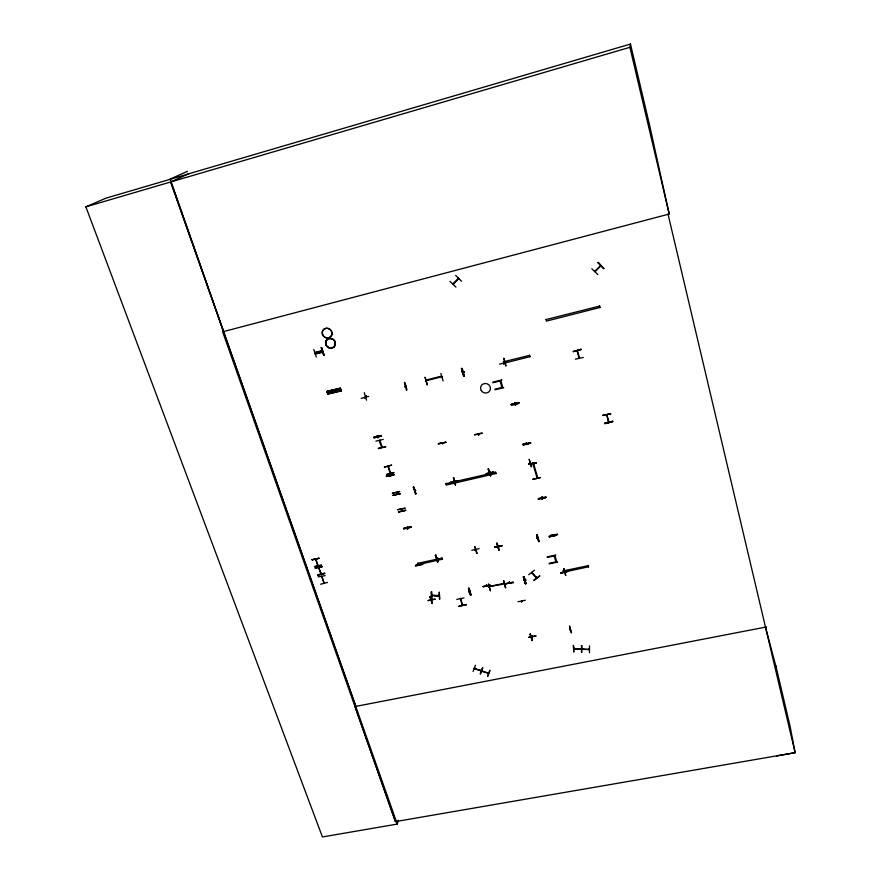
<?xml version="1.0" encoding="UTF-8"?>
<svg xmlns="http://www.w3.org/2000/svg" width="881" height="881" viewBox="0 0 881 881"><rect width="100%" height="100%" fill="white"/><g stroke="black" fill="none" stroke-linecap="round" stroke-linejoin="round"><path stroke-width="1.32" d="M573.454 645.388L573.773 652.116L573.421 645.41M574.005 648.251L573.806 648.658M466.148 605.06L466.093 604.498L458.968 606.469M580.678 649.209L580.711 648.526M581.79 652.403L581.46 645.542M581.427 652.436L581.923 645.553M581.912 648.647L581.889 648.989M589.323 648.879L589.29 649.594L581.967 648.989M589.466 652.733L589.51 645.861M458.869 606.161L466.071 604.751M450.202 482.259L457.646 480.63L450.268 482.788M435.082 599.146L427.902 600.6L435.049 599.146M322.666 351.937L315.277 353.699M386.726 474.231L394.038 472.502L386.77 474.705M612.636 421.261C605.555 424.521 598.375 424.091 612.636 421.283M318.349 352.202L319.186 352.554M610.709 413.751L602.714 415.314L610.698 413.839M608.837 421.856L606.921 414.555M393.774 474.275L386.451 475.927M608.485 422.23L606.668 414.698M588.794 648.857L588.607 649.264M582.616 649.275L582.605 648.603M582.726 649.253L582.682 648.68M381.264 435.776L373.852 437.405L381.275 435.467M563.267 570.646L563.609 572.243L588.585 566.758M581.24 648.548L581.196 649.264L581.394 648.625M588.552 567.023L588.211 565.426M573.839 648.317L573.96 648.934M574.522 648.273L574.489 648.989M571.328 632.833L569.511 626.006L571.395 632.635M390.459 475.74L390.944 475.476M569.666 629.21L570.304 629.728L570.238 629.023M327.512 582.44L320.64 584.235M395.899 492.6L396.241 492.556M569.721 629.122L569.787 629.827L570.194 629.364M396.373 494.274L396.946 494.164M396.813 494.472L396.56 493.955M401.196 509.229L401.758 509.108M402.199 511.101L401.945 510.606M442.515 377.002L441.998 376.958M407.055 527.356L407.496 526.959M324.682 573.278L317.612 574.908L324.671 573.234M462.437 371.727L462.184 372.421L462.162 371.782M462.569 372.057L462.536 371.782M546.066 319.418L546.44 321.102L600.038 307.458M565.668 575.491L563.807 568.465L565.69 575.315M564.28 571.075L564.787 571.879M564.556 571.637L564.016 572.408L564.126 571.67M600.016 307.623L599.642 305.927M470.002 591.647L470.025 591.096M603.903 268.573L597.968 262.692M564.082 572.364L564.027 571.703M564.016 571.13L564.203 572.11M560.624 572.661L568.091 571.152L560.701 573.223L568.08 571.362M504.934 583.718L504.549 584.169M600.71 265.522L594.829 271.183M595.104 271.645L600.919 265.721M600.148 266.227L600.501 266.26M597.814 274.564L591.801 268.782M532.201 463.252L532.752 463.142M557.552 534.382L549.92 535.571L557.585 534.216M583.288 357.422L575.337 359.206M321.4 573.663L320.97 574.181L321.136 573.146M323.944 582.704L321.719 576.218M554.138 535.769L553.709 534.91M553.962 534.855L554.182 535.472M552.772 535.042L552.607 535.945M552.993 535.571L552.905 535.086M535.901 636.038L528.611 637.37L535.912 635.818M581.229 349.669L573.256 351.629L581.108 349.239M532.267 640.542L529.999 634.078L532.322 640.399M579.467 357.917L577.418 350.407M380.085 440.632C377.817 439.112 382.013 447.79 381.814 447.085M532.289 573.091C530.968 571.461 532.212 574.401 532.289 572.65M531.595 637.084L531.507 636.754M532.113 636.699L531.937 635.73M531.959 637.029L532.058 636.236M532.421 636.17L531.981 635.697M532.146 636.291L532.058 637.359L531.452 637.128M556.616 535.141L549.083 536.87L556.583 535.263M381.605 446.502L381.781 447.096M536.782 577.451L536.474 578.057L536.43 577.077M531.937 572.276L536.771 577.925L536.21 577.33M388.036 466.236L388.08 467.128L388.51 466.732M539.833 576.097L534.084 580.469M765.501 627.129L775.985 666.609L775.864 665.915L790.004 725.922L795.125 752.671L395.613 821.577L222.651 331.829L669.197 214.017L629.904 47.31L630.477 44.05L188.358 173.909L170.65 181.993L397.276 824.076L322.424 836.95L85.875 206.848L106.072 198.126L188.038 174.053M538.765 541.639L536.793 534.69L538.831 541.463M534.47 570.194L528.71 574.72M546.055 496.84L538.478 498.492M537.795 538.005L537.201 538.159M411.042 526.992L403.74 528.424L411.042 527.025M407.429 528.831L407.694 528.699M525.307 600.258L517.995 601.723M537.102 537.817L537.058 538.445L537.685 538.005M536.826 534.514L538.831 541.595M542.333 496.972L542.068 497.666L542.311 497.016M525.99 583.718L524.096 576.802L525.638 583.817M542.454 499.031L542.255 498.128M523.975 576.978L526.067 583.574M542.322 498.536L542.112 499.241M525.318 580.172L525.913 580.315L525.164 580.183M521.783 601.249L521.673 601.965L521.816 600.853M525.208 583.563L523.259 576.615L525.241 583.387M525.88 579.852L525.263 580.524L525.219 579.83M542.002 497.082L542.101 497.633L542.068 497.027M542.101 499.164L541.991 498.183M524.14 579.687L523.931 580.436L523.887 579.742M524.239 579.742L524.118 580.006M453.715 481.213L453.836 480.916M478.24 434.399L478.812 434.575M475.388 549.711L475.751 550.218L474.969 550.383M513.249 582.649L513.183 582.099L505.848 583.596M515.484 404.963L514.989 404.203M486.257 585.369L486.808 585.755M536.375 462.866L528.721 464.276M405.304 386.814L404.797 386.341M498.888 547.255L498.624 546.517M509.174 582.066L509.339 583.046L509.427 582.022M509.559 582.055L509.603 582.903M488.735 672.897L488.603 673.602L488.052 672.842M488.151 672.765L487.92 673.304M487.6 676.509L489.946 670.232L487.645 676.3M503.613 580.733L505.584 587.649L503.613 580.733M532.587 462.866L532.587 463.164M532.642 462.899L532.531 463.131M531.595 466.666L529.239 459.386M504.989 583.784L504.615 584.114M532.322 462.932L532.267 463.197M414.797 490.288L415.689 490.354L414.951 490.519L415.05 489.913M482.865 667.798L480.475 674.02M530.021 462.734L529.437 463.461L530.208 463.285M482.381 671.454L482.513 670.749M530.197 462.767L529.294 463.219L530.032 463.032M482.458 667.82L480.2 673.734M536.375 462.833L528.721 464.232M481.246 670.309L481.114 671.014L480.663 670.177M529.492 462.844L529.591 463.208M481.863 670.595L481.819 671.267L488.779 673.359M481.929 670.617L482.436 671.102M531.177 466.776L529.195 459.386M530.78 443.154L523.116 444.971L530.725 443.011M436.833 558.62L437.637 558.136M481.114 670.97L474.22 668.602L475.134 668.371M522.587 444.531L530.351 443.165L522.565 444.498L530.274 442.614M431.965 599.664L431.811 599.41M473.086 671.432L475.432 665.21M474.352 668.646L474.374 667.996M474.33 668.679L474.551 667.985M474.947 668.503L475.035 668.161M526.816 443.969L527.179 444.123M526.871 443.87L526.915 444.498L527.146 443.804M527.19 444.476L527.245 443.87M526.353 442.603L526.596 443.187M490.387 590.821L488.393 583.927L490.431 590.644M490.398 585.513L483.008 586.68L490.398 585.568M490.332 471.809L489.682 472.029M498.877 546.683L498.294 546.561M498.084 546.892L498.448 546.275M498.778 546.738L498.855 546.231M489.065 587.032L489.407 587.583M489.054 587.44L489.252 587.33M475.927 549.898L474.936 549.898M498.217 546.859L498.194 546.22M469.496 591.558L468.681 592.032L469.43 591.823M486.609 584.94L486.521 585.964M486.356 584.984L486.4 585.843M496.994 543.148L499.031 550.185L496.598 543.379M470.542 595.325L468.505 588.629L470.641 595.149M468.956 588.012L471.049 594.686M470.08 591.008L470.366 591.569M469.485 591.867L468.901 591.614M479.187 548.643L471.809 550.295M463.99 597.946L456.787 599.399M476.753 553.488L474.738 546.462L477.15 553.389M462.404 604.41L462.316 605.434L460.367 598.463M518.821 402.705C520.131 403.927 510.595 405.568 511.09 404.5L518.865 402.562M475.828 549.414L475.597 550.405L475.707 549.281M397.276 824.076L398.377 820.244M460.609 598.408L462.569 605.291M475.09 549.711L475.189 550.052M503.536 361.595L503.888 363.258L530.01 356.651M445.896 483.449L446.238 485.057L496.08 473.471M514.945 404.379L515.462 404.886L515.319 403.905M496.014 473.703L495.673 472.084M515.154 403.168C514.526 402.055 514.845 404.797 514.636 402.639M529.955 356.838L529.591 355.164M514.911 402.573L515.132 403.399M453.043 283.77L458.483 278.352M490.706 475.85L488.184 468.912M453.252 284.089L453.726 283.737L453.065 283.803M458.021 278.638L458.065 279.189L458.693 278.55M489.935 471.941L489.737 472.921L489.825 471.875M490.078 472.436L489.693 472.249M518.887 402.87L511.134 404.368M488.537 468.824L490.607 475.993L488.173 468.934M493.668 472.139L486.136 473.813M439.41 599.036L439.267 592.043L439.828 599.047M438.738 595.093L438.639 595.798L438.661 595.171M431.954 594.917C431.305 596.052 439.894 597.252 439.256 595.115M431.194 598.926L431.371 591.911M432.626 594.873L432.538 595.534M431.172 600.159L431.338 599.454M431.25 600.137L431.701 599.377M431.547 598.739L431.789 591.768M431.965 595.501L432.108 594.851M418.001 563.036L418.332 564.611L442.449 559.171M430.115 596.514L432.153 603.331L429.961 596.69M442.361 559.435L442.031 557.849M507.368 362.223L499.571 364.095M482.16 433.331L474.617 434.917M437.461 561.924L435.313 555.14L437.835 561.704M505.837 365.923L503.778 358.182L505.925 365.791M437.461 557.849L437.593 558.466M437.527 558.444L437.472 557.882M436.899 558.598L436.855 558.257M504.097 361.86L504.207 362.278M478.768 434.961L478.537 434.19M504.119 362.454L504.747 362.113M504.67 362.322L504.736 361.783M503.392 363.313L503.855 363.963M503.932 362.036L504.681 361.937M478.735 434.884L478.581 433.926M503.657 363.082L503.789 364.062M478.471 435.049L478.251 434.311M453.682 477.722L455.51 484.781M454.409 481.257L454.409 480.993M453.55 481.698L453.715 481.07M454.233 480.96L453.99 481.566L453.825 480.574M454.089 481.136L453.616 481.742M420.38 564.314L420.149 563.719M453.693 477.744L455.411 484.935M419.896 563.763L420.017 564.391M418.728 563.95L418.882 564.49M419.158 564.71L419.037 563.884M416.317 564.798L423.552 563.08L416.361 564.589M445.83 442.372L438.209 443.683L445.863 442.185M410.887 527.422L403.575 529.063M407.242 527.014L407.121 527.312M407.463 528.082L407.628 529.085M442.207 443.198L442.174 443.672M415.975 493.778L413.376 486.951L415.568 493.988M415.634 490.431L414.94 490.221M398.498 511.85L405.756 510.242L398.498 511.894M464.419 376.077L462.272 368.445M405.007 508.304L397.683 509.725L404.963 508.106M463.582 375.901L461.435 368.236L463.637 375.769M464.111 372.333L464.1 371.727M413.795 486.73L415.876 493.922L413.332 486.973M463.428 371.969L464.254 372.245M463.56 371.859L463.428 372.487L464.177 372.267M401.912 511.2L401.813 510.881M401.329 509.482L401.373 508.855M401.373 509.526L401.626 508.8M405.359 386.792L404.786 386.935M393.102 495.21L400.392 493.569L393.047 495.353M392.375 493.349L399.732 491.543L392.43 493.184M453.627 481.378L454.211 481.213M443.077 380.922L440.863 373.434M442.383 376.672L442.405 377.222M394.248 474.87L386.924 476.544M390.294 474.804L390.206 475.178M390.591 475.476L390.536 476.136L390.845 475.421M389.82 474.308L389.909 475.288L389.754 474.308M388.268 466.104L390.547 473.031M474.947 550.096L475.685 549.942M386.407 476.092L393.785 474.319M388.014 466.159L390.151 473.438L390.294 472.8M427.241 384.832L425.049 377.233L427.329 384.711M384.402 467.062L391.549 465.146M384.424 467.095L391.571 465.157M536.992 538.203L537.74 538.038M325.155 575.645L318.063 576.879M425.82 380.746L425.952 381.165M426.107 381.242L426.085 380.691M425.765 381.319L426.195 380.746M321.047 573.74L318.647 567.518L321.191 574.049M322.325 566.527L315.145 567.882L322.347 566.56M321.532 564.93L314.572 566.494M385.658 446.502L378.345 448.704M319.043 567.166L319.142 568.113M379.92 440.126L382.145 447.008M318.261 565.382L317.909 565.459M378.301 448.22L385.702 446.986M383.257 439.388L375.89 441.15M315.662 558.906L317.81 565.822M406.548 390.327L404.39 382.75M319.109 558.323L312.193 559.743M373.94 437.725L381.374 436.161L381.198 435.61M378.059 437.692L377.971 436.811L377.817 437.472M406.042 385.988L406.152 385.801M377.222 435.522C377.266 437.405 376.98 434.652 377.762 436.029M381.451 436.007L373.996 437.879L373.907 437.229M431.855 595.237L439.311 595.512M461.578 281.325L455.686 275.434M455.94 287.118L449.971 281.369M457.922 278.936L458.406 278.231M453.263 284.266L453.759 283.572M368.676 396.395L361.177 398.355M366.529 400.161L364.282 392.662M365.263 398.168L365.197 397.276M366.122 395.888L365.736 396.417M366.232 396.252L365.582 396.648M366.254 395.987L365.384 396.263L366.089 396.109M533.93 464.783L533.258 464.937L536.76 476.874L537.432 476.72L533.666 463.946M324.087 583.024L321.851 576.548M333.998 392.386L333.194 389.931M331.454 393.025L330.595 390.624M329.197 393.587L328.349 391.186M327.853 393.917L341.145 390.922L340.308 388.213L340.495 388.928L327.148 392.199L326.895 391.406L340.341 388.455M407.562 529.063L407.385 528.38M514.989 404.313L515.198 404.952M419.785 564.17L419.907 564.699M431.58 599.774L431.084 599.179L431.349 599.895M552.949 535.923L552.739 535.252M321.367 347.577L323.834 355.076M321.323 347.588L323.845 355.087M322.347 351.012L314.913 352.918L322.325 350.891M316.268 357.069L313.867 349.493M453.186 284.277L458.638 278.649M573.883 648.658L581.207 648.89M589.345 649.55L581.967 649.231M364.734 397.518L364.998 398.234M437.78 561.836L435.754 554.909L437.813 561.869M490.442 472.447L489.671 472.546M539.624 575.855L533.853 580.028M536.661 478.57L537.025 478.57M554.259 556.307L555.933 561.869L549.138 563.311L549.304 563.851L557.596 562.1L556.704 561.77L554.986 555.801L555.801 555.041L547.145 556.88L547.299 557.431L554.237 555.955M318.371 352.026L319.142 352.653M474.363 668.382L481.268 670.716M187.466 171.31L170.198 179.085L223.62 331.575M436.866 558.29L437.45 558.202M406.978 389.798L404.764 382.255M569.699 629.497L570.37 629.408M530.384 633.835L532.3 640.586M430.082 596.525L432.164 603.166M498.932 550.185L497.049 543.125M464.045 376.176L461.886 368.632M85.875 206.848L629.904 47.31M321.246 347.676L323.723 355.175M314.803 352.521L322.226 350.616M322.765 352.246L315.332 354.118M546.022 319.583L599.62 306.081M340.507 388.939L327.17 392.254M341.013 390.536L327.534 393.367L327.776 394.005L341.123 390.867M340.958 390.184L327.666 393.752L341.101 390.426L340.418 388.345L326.994 391.726L340.396 388.62M327.655 393.741L340.859 390.096L341.134 390.911M426.492 379.964L427.373 379.744M440.093 376.605L440.985 376.396M503.469 361.783L529.536 355.351M581.13 349.261L573.245 351.541M518.975 403.179L511.244 404.974M373.808 437.328L381.286 435.533M474.463 434.685L482.061 432.945M438.32 443.991L445.819 442.284M445.808 483.68L495.607 472.315M604.84 423.574L612.724 421.79M386.506 476.456L393.829 474.771L386.374 476.081M528.699 464.419L536.331 462.701M393.047 495.397L400.337 493.756M532.928 479.187L540.549 477.491L532.983 479.319M398.443 512.037L405.712 510.429M403.74 528.424L411.053 526.706M315.266 568.168L322.248 566.637M317.744 575.249L324.715 573.729M490.64 586.239L502.743 583.618L502.919 584.213L489.748 586.46M538.269 499.164L545.89 497.457M417.902 563.3L441.943 558.114M494.792 547.233L502.181 545.68M416.306 564.71L423.486 563.179M556.616 535.152L549.094 536.683M422.682 564.005L415.447 565.712M422.726 564.457L415.535 566.02M563.223 570.91L588.189 565.69M502.787 583.74L503.635 583.552M524.074 576.978L525.66 583.806M513.171 582.352L505.804 583.762L513.249 582.649M468.736 588.222L470.994 594.873M766.536 626.931L354.988 706.562L395.305 821.632M531.452 637.404L532.124 637.029M321.653 347.555L324.131 355.065M776.646 755.953L795.125 752.671L668.04 214.215L669.175 213.907L649.704 125.719L630.477 44.05M581.196 649.231L573.905 648.923M455.488 484.902L453.352 477.678M537.201 534.58L539.172 541.529M431.327 591.933L431.965 598.761M537.366 476.896L537.586 477.656M481.852 670.97L488.691 673.304M509.394 582.319L509.581 582.925M521.706 601.91L521.53 601.305M564.148 572.022L563.983 571.351L564.435 571.989M531.562 572.727L536.529 578.024M327.688 393.851L327.016 391.781M326.884 391.395L340.22 388.125M377.718 437.714L377.575 437.119M526.177 443.517L526.056 442.923M315.861 559.27L318.052 565.767M531.992 636.578L531.915 636.038M442.328 443.33L442.482 443.837M579.026 358.237L577.099 350.858M170.804 181.927L355.891 706.386M312.017 559.589L319.208 558.235L312.127 559.942M314.506 566.703L321.576 565.448M338.954 388.543L339.769 390.999M468.549 588.453L470.652 595.281M503.558 580.865L505.584 587.649M498.393 546.649L498.569 547.266M532.168 635.983L532.344 636.578M490.343 585.028L483.063 586.515M612.647 421.448L604.751 423.232M332.357 391.175C333.161 393.344 334.009 389.688 332.357 391.175M545.879 497.424L538.17 498.855L545.846 497.523M502.225 545.57L494.693 546.936L502.236 545.592M332.655 392.728L331.84 390.272L332.655 392.728M330.1 393.367L329.285 390.911L330.1 393.367M598.221 262.461L603.826 268.661L598.21 262.461M555.702 561.384L555.625 561.935L555.702 561.384M501.73 386.968L501.652 387.552L501.73 386.968M500.012 380.955L499.934 381.539L500.012 380.955M440.048 376.506L427.428 379.711L427.637 380.361L440.247 377.156L440.048 376.506M501.707 379.964L492.743 382.156L492.92 382.75L500.1 380.999L501.961 387.475L494.924 389.182L495.1 389.776L503.701 387.695L502.765 387.343L500.882 380.812L501.707 379.964M493.668 472.073L486.103 473.725L493.635 472.051M322.424 334.351A5.055 4.713 42 0 0 330.749 336.641A5.055 4.713 42 0 0 328.084 328.459A5.055 4.713 42 0 0 322.424 334.351M322.512 334.262A5.044 4.702 42 0 0 330.815 336.553A5.044 4.702 42 0 0 328.15 328.382A5.044 4.702 42 0 0 322.512 334.262M325.794 344.493A5.066 4.713 40.8 0 0 334.13 346.784A5.033 4.691 40.8 0 0 331.487 338.601A5.066 4.713 40.8 0 0 325.794 344.493M334.13 346.784A5.066 4.713 40.8 0 0 331.465 338.612A5.033 4.691 40.8 0 0 325.849 344.449A5.033 4.691 40.8 0 0 334.141 346.729A5.022 4.68 40.8 0 0 331.487 338.612A5.022 4.68 40.8 0 0 325.86 344.449A5.022 4.68 40.8 0 0 334.13 346.718M481.257 390.558A4.989 4.746 20.9 0 0 489.847 390.712A4.989 4.746 20.9 0 0 485.453 383.466A4.989 4.746 20.9 0 0 481.257 390.558"/></g></svg>
